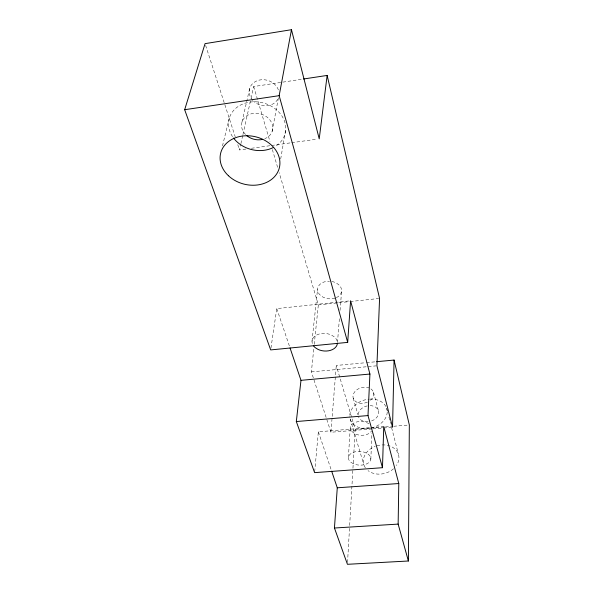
<?xml version="1.0" encoding="UTF-8"?>
<svg xmlns="http://www.w3.org/2000/svg" width="594" height="594" viewBox="0 0 594 594"><rect width="100%" height="100%" fill="white"/><g stroke="black" fill="none" stroke-linecap="round" stroke-linejoin="round"><path stroke-width="0.45" stroke-dasharray="2.97 2.23" d="M370.834 459.303L371.926 433.004M347.542 562.451L349.614 526.403M349.666 525.482L352.903 469.097M352.955 468.176L355.182 429.351L336.271 365.466L365.629 362.719M348.403 457.365L350.26 427.502M372.044 428.935L330.94 432.239L336.271 365.466M337.481 342.463L339.471 317.716M340.058 310.387L341.609 291.142M314.694 471.725L318.354 431.786L369.936 427.621M330.94 432.239L311.382 371.874L313.862 348.025M314.241 344.357L318.339 304.915L279.173 172.646M312.013 341.208L317.567 289.1M270.946 348.084L276.759 308.605L349.688 300.876M280.695 159.014L285.773 129.091M272.156 131.371L278.489 97.49A15.102 12.89 16.5 0 1 253.556 101.18M245.909 149.049L239.493 149.94L240.704 144.505M240.912 143.6L242.731 135.447M242.939 134.541L250.839 99.22M251.039 98.314L253.675 86.538L302.65 79.136M242.01 121.985L249.703 88.335M222.483 145.894L229.351 118.043M251.403 148.285L270.649 145.612M271.569 145.485L290.808 142.812M291.728 142.686L317.389 139.122M318.339 304.915L349.413 301.618M350.326 301.522L378.66 298.522M366.543 362.637L375.72 361.776M311.382 371.874L375.995 365.882M370.856 427.546L382.833 426.581M355.182 429.351L384.556 426.982M385.469 426.908L392.812 426.321M393.733 426.247L409.333 424.985M372.935 428.861L382.744 428.074M383.635 428.007L391.654 427.361M368.948 423.871L367.419 422.928A10.952 6.905 3.4 0 0 355.205 422.379A10.952 6.905 3.4 0 0 350.43 429.306L351.329 431.044L355.004 433.872A10.952 6.905 3.4 0 0 371.458 431.118M370.953 388.907L372.535 390.406A10.581 7.863 -15.3 0 1 368.213 401.752M276.759 308.605L289.753 347.096M318.354 431.786L331.363 470.292M205.628 45.404L235.224 136.761M237.786 144.669L239.493 149.94M350.185 418.956L363.728 464.374M253.675 86.538L269.973 141.572M272.342 149.562L277.598 167.315M353.178 398.151L357.974 414.79M373.492 392.24L378.393 410.744M386.687 408.33L387.592 411.865M388.944 417.166L390.525 423.351M391.654 427.769L398.418 454.269M376.975 445.782A18.072 14.345 -15.2 0 1 395.515 449.539A18.072 14.345 -15.2 0 1 396.428 465.518M393.495 468.8A18.072 14.345 -15.2 0 1 368.042 470.641M365.34 467.782A18.072 14.345 -15.2 0 1 375.208 446.376M252.896 100.52A15.102 12.89 16.5 0 1 257.232 80.702A15.102 12.89 16.5 0 1 278.645 90.756M245.567 134.519A15.793 13.105 15.1 0 1 247.52 115.325A15.793 13.105 15.1 0 1 270.129 120.233A15.793 13.105 15.1 0 1 264.805 138.692M312.303 343.51A12.741 8.799 5.3 0 1 317.5 334.6A12.741 8.799 5.3 0 1 331.697 335.179L334.222 336.82A12.741 8.799 5.3 0 1 337.422 342.612M336.315 297.646A12.066 8.791 5.3 0 0 338.625 284.615L336.234 282.989A12.066 8.791 5.3 0 0 330.271 281.281M334.964 298.158A12.066 8.791 5.3 0 1 323.032 297.149L320.656 295.56A12.066 8.791 5.3 0 1 318.562 286.026A12.066 8.791 5.3 0 1 329.477 281.229M367.389 402.145A10.581 7.863 -15.3 0 1 355.658 401.544L354.098 400.007A10.581 7.863 -15.3 0 1 356.296 390.213A10.581 7.863 -15.3 0 1 368.867 387.83M371.606 420.938A10.373 7.863 -15.3 0 0 377.442 408.902L375.883 407.395A10.373 7.863 -15.3 0 0 369.683 405.643M368.065 421.718A10.373 7.863 -15.3 0 1 360.929 419.936L359.392 418.399A10.373 7.863 -15.3 0 1 358.479 416.535M358.249 414.493A10.373 7.863 -15.3 0 1 368.8 405.687M387.221 412.073A19.015 14.412 -15.3 0 1 372.69 427.628M370.24 428.215A19.015 14.412 -15.3 0 1 349.792 416.721M349.792 415.199A19.015 14.412 -15.3 0 1 369.097 399.153M369.899 399.094A19.015 14.412 -15.3 0 1 387.162 410.543M232.521 136.642A28.958 24.035 15.2 0 1 241.402 104.626A28.958 24.035 15.2 0 1 280.361 113.825A28.958 24.035 15.2 0 1 274.925 146.659M353.296 463.706L351.121 462.436A11.264 6.861 3.5 0 1 351.254 453.363A11.264 6.861 3.5 0 1 366.03 452.88L368.213 454.18A11.264 6.861 3.5 0 1 367.983 463.194A11.264 6.861 3.5 0 1 353.296 463.706"/><path stroke-width="0.89" d="M331.652 471.168L337.273 487.8L334.444 528.014L347.438 564.3L408.39 561.003L409.333 424.985L394.067 360.061L376.633 361.694M408.39 561.003L398.143 524.101L398.789 483.531L383.754 426.507L382.484 467.701L314.612 472.638L296.317 421.54L300.98 380.338L290.05 347.973M394.067 360.061L392.545 427.286L376.915 365.793L379.573 298.426L327.138 75.431L303.556 78.995M382.484 467.701L368.005 415.577L369.921 374.049L350.594 300.779L347.683 342.382L270.678 349.918L184.667 109.712L205.056 43.644L291.468 29.7L319.223 138.87L327.138 75.431M347.683 342.382L279.165 95.671L291.468 29.7M184.667 109.712L279.165 95.671M300.98 380.338L369.921 374.049M296.317 421.54L368.005 415.577M337.273 487.8L398.789 483.531M334.444 528.014L398.143 524.101M262.607 139.382A15.793 13.105 15.1 0 1 246.71 135.573M337.407 343.377A12.741 8.799 5.3 0 1 317.835 349.294L315.317 347.698A12.741 8.799 5.3 0 1 313.432 345.723M273.433 147.475A28.958 24.035 15.2 0 1 233.516 138.038M228.423 175.727A30.242 24.361 14.1 0 0 278.749 169.787A30.242 24.361 14.1 0 0 242.842 135.989A30.242 24.361 14.1 0 0 228.423 175.727"/></g></svg>
